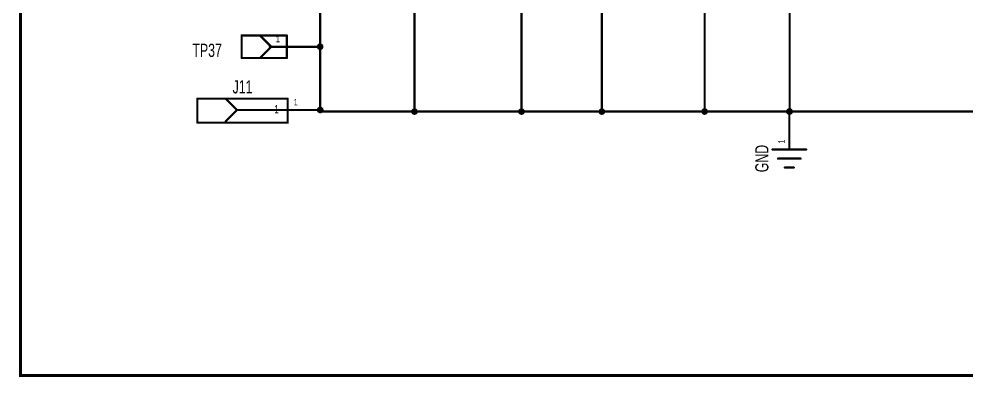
# Model space of a CAD drawing. Extents: x -0.7 to 10.8, y -0.9 to 7.2.
# Drawn here: x -0.693 to 3.506, y -0.908 to 0.677 of the extents above; entities that cross this region are included whole.
import ezdxf
from ezdxf.enums import TextEntityAlignment as Align

# ---------------------------------------------------------------- set-up
doc = ezdxf.new("R2010")
doc.units = 0
for name, color, linetype in [('Element', 253, 'CONTINUOUS'), ('Net', 50, 'CONTINUOUS'), ('Pin', 50, 'CONTINUOUS'), ('Titles', 253, 'CONTINUOUS')]:
    doc.layers.add(name, color=color, linetype=linetype)

msp = doc.modelspace()

# ---------------------------------------------------------------- linework, layer by layer
at = {"layer": 'Element', "linetype": 'CONTINUOUS', "const_width": 0.0049}
for points in [[(0.2905, 0.6041, 1), (0.2955, 0.6041, 1), (0.2905, 0.6041, 1)], [(0.2905, 0.6041, 1), (0.2955, 0.6041, 1), (0.2905, 0.6041, 1)], [(0.3718, 0.6041, 1), (0.3767, 0.6041, 1), (0.3718, 0.6041, 1)], [(0.4905, 0.6041, 1), (0.4955, 0.6041, 1), (0.4905, 0.6041, 1)], [(0.4905, 0.6041, 1), (0.4955, 0.6041, 1), (0.4905, 0.6041, 1)], [(0.4155, 0.5541, 1), (0.4205, 0.5541, 1), (0.4155, 0.5541, 1)], [(0.4218, 0.5541, 1), (0.4267, 0.5541, 1), (0.4218, 0.5541, 1)], [(0.4218, 0.5541, 1), (0.4267, 0.5541, 1), (0.4218, 0.5541, 1)], [(0.4905, 0.5541, 1), (0.4955, 0.5541, 1), (0.4905, 0.5541, 1)], [(0.2905, 0.5041, 1), (0.2955, 0.5041, 1), (0.2905, 0.5041, 1)], [(0.2905, 0.5041, 1), (0.2955, 0.5041, 1), (0.2905, 0.5041, 1)], [(0.3718, 0.5041, 1), (0.3767, 0.5041, 1), (0.3718, 0.5041, 1)], [(0.4905, 0.5041, 1), (0.4955, 0.5041, 1), (0.4905, 0.5041, 1)], [(0.4905, 0.5041, 1), (0.4955, 0.5041, 1), (0.4905, 0.5041, 1)], [(0.0947, 0.324, 1), (0.0996, 0.324, 1), (0.0947, 0.324, 1)], [(0.0947, 0.324, 1), (0.0996, 0.324, 1), (0.0947, 0.324, 1)], [(0.2197, 0.324, 1), (0.2246, 0.324, 1), (0.2197, 0.324, 1)], [(0.4947, 0.324, 1), (0.4996, 0.324, 1), (0.4947, 0.324, 1)], [(0.4947, 0.324, 1), (0.4996, 0.324, 1), (0.4947, 0.324, 1)], [(0.2697, 0.274, 1), (0.2746, 0.274, 1), (0.2697, 0.274, 1)], [(0.2697, 0.274, 1), (0.2746, 0.274, 1), (0.2697, 0.274, 1)], [(0.2697, 0.274, 1), (0.2746, 0.274, 1), (0.2697, 0.274, 1)], [(0.4947, 0.274, 1), (0.4996, 0.274, 1), (0.4947, 0.274, 1)], [(0.0947, 0.224, 1), (0.0996, 0.224, 1), (0.0947, 0.224, 1)], [(0.0947, 0.2177, 1), (0.0996, 0.2177, 1), (0.0947, 0.2177, 1)], [(0.2197, 0.224, 1), (0.2246, 0.224, 1), (0.2197, 0.224, 1)], [(0.4947, 0.2177, 1), (0.4996, 0.2177, 1), (0.4947, 0.2177, 1)], [(0.4947, 0.2177, 1), (0.4996, 0.2177, 1), (0.4947, 0.2177, 1)], [(2.6413, 0.0991, 1), (2.6462, 0.0991, 1), (2.6413, 0.0991, 1)], [(2.7913, 0.0991, 1), (2.7962, 0.0991, 1), (2.7913, 0.0991, 1)], [(2.6663, 0.0591, 1), (2.6712, 0.0591, 1), (2.6663, 0.0591, 1)], [(2.7663, 0.0591, 1), (2.7712, 0.0591, 1), (2.7663, 0.0591, 1)], [(2.6963, 0.0191, 1), (2.7012, 0.0191, 1), (2.6963, 0.0191, 1)], [(2.7363, 0.0191, 1), (2.7412, 0.0191, 1), (2.7363, 0.0191, 1)]]:
    msp.add_lwpolyline(points, format="xyb", dxfattribs=at)
at = {"layer": 'Element', "linetype": 'CONTINUOUS', "const_width": 0.0098}
for points in [[(0.293, 0.5041), (0.293, 0.6041)], [(0.293, 0.6041), (0.493, 0.6041)], [(0.3743, 0.6041), (0.4243, 0.5541)], [(0.493, 0.6041), (0.493, 0.5041)], [(0.3743, 0.5041), (0.4243, 0.5541)], [(0.418, 0.5541), (0.493, 0.5541)], [(0.493, 0.5041), (0.293, 0.5041)], [(0.0971, 0.224), (0.0971, 0.324)], [(0.0971, 0.324), (0.4971, 0.324)], [(0.2221, 0.324), (0.2721, 0.274)], [(0.4971, 0.324), (0.4971, 0.2177)], [(0.2221, 0.224), (0.2721, 0.274)], [(0.2721, 0.274), (0.4971, 0.274)], [(0.0971, 0.2177), (0.4971, 0.2177)], [(2.6437, 0.0991), (2.7937, 0.0991)], [(2.6687, 0.0591), (2.7687, 0.0591)], [(2.6987, 0.0191), (2.7387, 0.0191)]]:
    msp.add_lwpolyline(points, dxfattribs=at)
at = {"layer": 'Net', "linetype": 'CONTINUOUS', "const_width": 0.0098}
for points in [[(0.6406, 0.5541), (0.6406, 1.7715)], [(1.5325, 1.7254), (1.5325, 0.2672)], [(2.7201, 1.7046), (2.7201, 0.2672)], [(1.8885, 1.3251), (1.8885, 0.2672)], [(2.3435, 0.9871), (2.3435, 0.2672)], [(1.0585, 0.6611), (1.0585, 0.2672)], [(0.568, 0.5541), (0.6412, 0.5541)], [(0.6307, 0.5541), (0.6312, 0.5511), (0.6326, 0.5483), (0.6348, 0.5461), (0.6375, 0.5447), (0.6406, 0.5443), (0.6436, 0.5447), (0.6464, 0.5461), (0.6485, 0.5483), (0.6499, 0.5511), (0.6504, 0.5541), (0.6499, 0.5571), (0.6485, 0.5599), (0.6464, 0.5621), (0.6436, 0.5635), (0.6406, 0.5639), (0.6375, 0.5635), (0.6348, 0.5621), (0.6326, 0.5599), (0.6312, 0.5571), (0.6307, 0.5541)], [(0.6412, 0.5541), (0.6412, 0.2672)], [(0.6314, 0.274), (0.6319, 0.271), (0.6333, 0.2682), (0.6354, 0.266), (0.6382, 0.2646), (0.6412, 0.2642), (0.6443, 0.2646), (0.647, 0.266), (0.6492, 0.2682), (0.6506, 0.271), (0.6511, 0.274), (0.6506, 0.277), (0.6492, 0.2798), (0.647, 0.282), (0.6443, 0.2834), (0.6412, 0.2838), (0.6382, 0.2834), (0.6354, 0.282), (0.6333, 0.2798), (0.6319, 0.277), (0.6314, 0.274)], [(0.6471, 0.274), (0.6412, 0.274)], [(0.6412, 0.2672), (5.7748, 0.2672)], [(1.0487, 0.2672), (1.0491, 0.2641), (1.0505, 0.2614), (1.0527, 0.2592), (1.0555, 0.2578), (1.0585, 0.2573), (1.0615, 0.2578), (1.0643, 0.2592), (1.0665, 0.2614), (1.0679, 0.2641), (1.0683, 0.2672), (1.0679, 0.2702), (1.0665, 0.2729), (1.0643, 0.2751), (1.0615, 0.2765), (1.0585, 0.277), (1.0555, 0.2765), (1.0527, 0.2751), (1.0505, 0.2729), (1.0491, 0.2702), (1.0487, 0.2672)], [(1.5227, 0.2672), (1.5231, 0.2641), (1.5245, 0.2614), (1.5267, 0.2592), (1.5295, 0.2578), (1.5325, 0.2573), (1.5355, 0.2578), (1.5383, 0.2592), (1.5405, 0.2614), (1.5419, 0.2641), (1.5423, 0.2672), (1.5419, 0.2702), (1.5405, 0.2729), (1.5383, 0.2751), (1.5355, 0.2765), (1.5325, 0.277), (1.5295, 0.2765), (1.5267, 0.2751), (1.5245, 0.2729), (1.5231, 0.2702), (1.5227, 0.2672)], [(1.8787, 0.2672), (1.8791, 0.2641), (1.8805, 0.2614), (1.8827, 0.2592), (1.8855, 0.2578), (1.8885, 0.2573), (1.8915, 0.2578), (1.8943, 0.2592), (1.8965, 0.2614), (1.8979, 0.2641), (1.8983, 0.2672), (1.8979, 0.2702), (1.8965, 0.2729), (1.8943, 0.2751), (1.8915, 0.2765), (1.8885, 0.277), (1.8855, 0.2765), (1.8827, 0.2751), (1.8805, 0.2729), (1.8791, 0.2702), (1.8787, 0.2672)], [(2.3337, 0.2672), (2.3341, 0.2641), (2.3355, 0.2614), (2.3377, 0.2592), (2.3405, 0.2578), (2.3435, 0.2573), (2.3465, 0.2578), (2.3493, 0.2592), (2.3515, 0.2614), (2.3529, 0.2641), (2.3533, 0.2672), (2.3529, 0.2702), (2.3515, 0.2729), (2.3493, 0.2751), (2.3465, 0.2765), (2.3435, 0.277), (2.3405, 0.2765), (2.3377, 0.2751), (2.3355, 0.2729), (2.3341, 0.2702), (2.3337, 0.2672)], [(2.7089, 0.2672), (2.7094, 0.2641), (2.7108, 0.2614), (2.713, 0.2592), (2.7157, 0.2578), (2.7187, 0.2573), (2.7218, 0.2578), (2.7245, 0.2592), (2.7267, 0.2614), (2.7281, 0.2641), (2.7286, 0.2672), (2.7281, 0.2702), (2.7267, 0.2729), (2.7245, 0.2751), (2.7218, 0.2765), (2.7187, 0.277), (2.7157, 0.2765), (2.713, 0.2751), (2.7108, 0.2729), (2.7094, 0.2702), (2.7089, 0.2672)], [(2.7102, 0.2672), (2.7107, 0.2641), (2.7121, 0.2614), (2.7143, 0.2592), (2.717, 0.2578), (2.7201, 0.2573), (2.7231, 0.2578), (2.7259, 0.2592), (2.7281, 0.2614), (2.7295, 0.2641), (2.7299, 0.2672), (2.7295, 0.2702), (2.7281, 0.2729), (2.7259, 0.2751), (2.7231, 0.2765), (2.7201, 0.277), (2.717, 0.2765), (2.7143, 0.2751), (2.7121, 0.2729), (2.7107, 0.2702), (2.7102, 0.2672)], [(2.7187, 0.2672), (2.7187, 0.2491)]]:
    msp.add_lwpolyline(points, dxfattribs=at)
at = {"layer": 'Net', "linetype": 'CONTINUOUS', "const_width": 0.0049}
for points in [[(1.056, 0.6611, 1), (1.061, 0.6611, 1), (1.056, 0.6611, 1)], [(0.5655, 0.5541, 1), (0.5705, 0.5541, 1), (0.5655, 0.5541, 1)], [(0.6283, 0.5541, 1), (0.6332, 0.5541, 1), (0.6283, 0.5541, 1)], [(0.6381, 0.5541, 1), (0.643, 0.5541, 1), (0.6381, 0.5541, 1)], [(0.6388, 0.5541, 1), (0.6437, 0.5541, 1), (0.6388, 0.5541, 1)], [(0.6388, 0.5541, 1), (0.6437, 0.5541, 1), (0.6388, 0.5541, 1)], [(0.6289, 0.274, 1), (0.6338, 0.274, 1), (0.6289, 0.274, 1)], [(0.6388, 0.274, 1), (0.6437, 0.274, 1), (0.6388, 0.274, 1)], [(0.6388, 0.2672, 1), (0.6437, 0.2672, 1), (0.6388, 0.2672, 1)], [(0.6388, 0.2672, 1), (0.6437, 0.2672, 1), (0.6388, 0.2672, 1)], [(0.6447, 0.274, 1), (0.6496, 0.274, 1), (0.6447, 0.274, 1)], [(1.0462, 0.2672, 1), (1.0511, 0.2672, 1), (1.0462, 0.2672, 1)], [(1.056, 0.2672, 1), (1.061, 0.2672, 1), (1.056, 0.2672, 1)], [(1.5202, 0.2672, 1), (1.5251, 0.2672, 1), (1.5202, 0.2672, 1)], [(1.53, 0.2672, 1), (1.535, 0.2672, 1), (1.53, 0.2672, 1)], [(1.8762, 0.2672, 1), (1.8811, 0.2672, 1), (1.8762, 0.2672, 1)], [(1.886, 0.2672, 1), (1.891, 0.2672, 1), (1.886, 0.2672, 1)], [(2.3312, 0.2672, 1), (2.3361, 0.2672, 1), (2.3312, 0.2672, 1)], [(2.341, 0.2672, 1), (2.346, 0.2672, 1), (2.341, 0.2672, 1)], [(2.7064, 0.2672, 1), (2.7114, 0.2672, 1), (2.7064, 0.2672, 1)], [(2.7078, 0.2672, 1), (2.7127, 0.2672, 1), (2.7078, 0.2672, 1)], [(2.7163, 0.2672, 1), (2.7212, 0.2672, 1), (2.7163, 0.2672, 1)], [(2.7163, 0.2491, 1), (2.7212, 0.2491, 1), (2.7163, 0.2491, 1)], [(2.7176, 0.2672, 1), (2.7225, 0.2672, 1), (2.7176, 0.2672, 1)]]:
    msp.add_lwpolyline(points, format="xyb", dxfattribs=at)
at = {"layer": 'Pin', "linetype": 'CONTINUOUS', "const_width": 0.0098}
for points in [[(1.0585, 0.8111), (1.0585, 0.6611)], [(0.418, 0.5541), (0.568, 0.5541)], [(0.4971, 0.274), (0.6471, 0.274)], [(2.7187, 0.0991), (2.7187, 0.2491)]]:
    msp.add_lwpolyline(points, dxfattribs=at)
at = {"layer": 'Pin', "linetype": 'CONTINUOUS', "const_width": 0.0049}
for points in [[(1.056, 0.6611, 1), (1.061, 0.6611, 1), (1.056, 0.6611, 1)], [(0.4155, 0.5541, 1), (0.4205, 0.5541, 1), (0.4155, 0.5541, 1)], [(0.5655, 0.5541, 1), (0.5705, 0.5541, 1), (0.5655, 0.5541, 1)], [(0.4947, 0.274, 1), (0.4996, 0.274, 1), (0.4947, 0.274, 1)], [(0.6447, 0.274, 1), (0.6496, 0.274, 1), (0.6447, 0.274, 1)], [(2.7163, 0.2491, 1), (2.7212, 0.2491, 1), (2.7163, 0.2491, 1)], [(2.7163, 0.0991, 1), (2.7212, 0.0991, 1), (2.7163, 0.0991, 1)]]:
    msp.add_lwpolyline(points, format="xyb", dxfattribs=at)
at = {"layer": 'Titles', "linetype": 'CONTINUOUS', "const_width": 0.0131}
msp.add_lwpolyline([(10.8064, -0.9015), (-0.6866, -0.9015), (-0.6866, 7.1665), (10.8064, 7.1665), (10.8064, -0.9015)], dxfattribs=at)

# ---------------------------------------------------------------- texts
at = {"layer": 'Element', "width": 0.7}
for s, p in [('TP37', (0.1402, 0.4917)), ('J11', (0.2971, 0.3299))]:
    msp.add_text(s, height=0.0583, dxfattribs=at).set_placement(p, align=Align.BOTTOM_CENTER)
msp.add_text('GND', height=0.0583, rotation=90, dxfattribs=at).set_placement((2.6437, 0.0591), align=Align.BOTTOM_CENTER)
at = {"layer": 'Pin', "width": 0.7}
for height, p in [(0.0292, (0.4443, 0.6033)), (0.0365, (0.4381, 0.2959)), (0.0292, (0.5234, 0.3232))]:
    msp.add_text('1', height=height, dxfattribs=at).set_placement(p, align=Align.TOP_LEFT)
msp.add_text('1', height=0.0292, rotation=90, dxfattribs=at).set_placement((2.6695, 0.1253), align=Align.TOP_LEFT)

doc.saveas('drawing.dxf')
